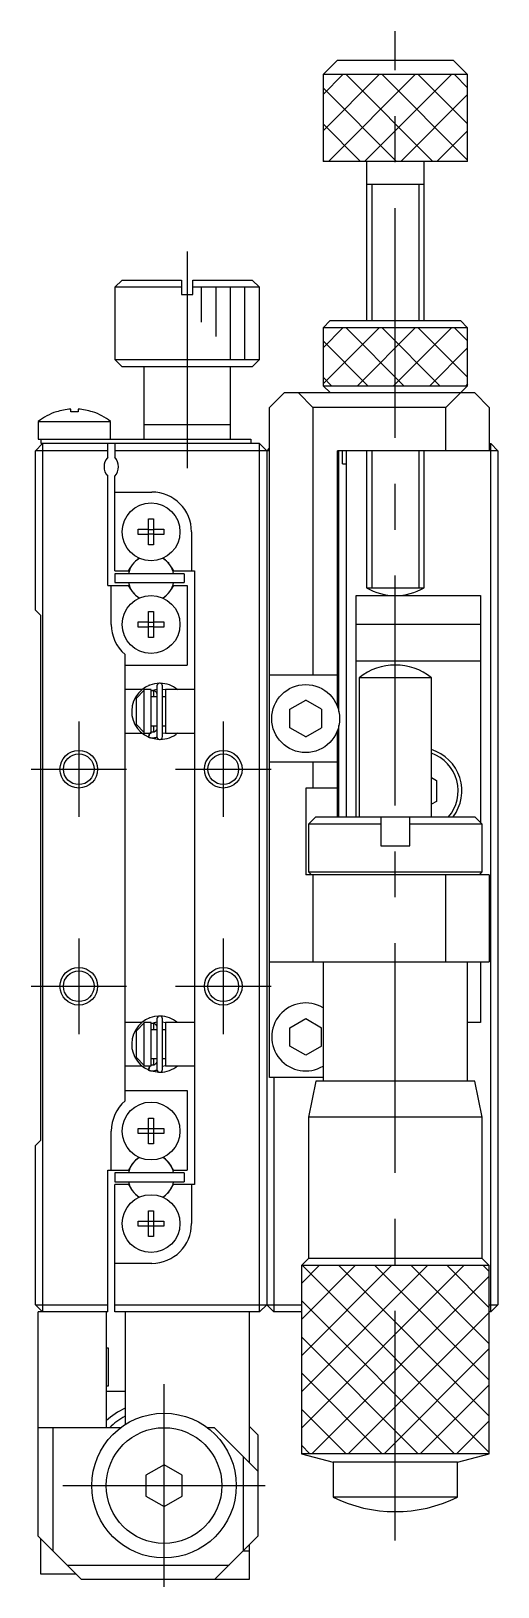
# Model space of a CAD drawing. Extents: x 0 to 420, y -8 to 261.
# Drawn here: x -0.3 to 32, y 90.4 to 197.9 of the extents above; entities that cross this region are included whole.
import ezdxf

# ---------------------------------------------------------------- set-up
doc = ezdxf.new("R2010")
doc.units = 0
doc.header["$LTSCALE"] = 0.5
doc.linetypes.add('CENTER', pattern=[50.8, 31.75, -6.35, 6.35, -6.35])
for name, color, linetype in [('MSM_CENTER', 1, 'CENTER'), ('MSM_CONTINUOUS', 7, 'CONTINUOUS'), ('MSM_NARROW', 5, 'CONTINUOUS')]:
    doc.layers.add(name, color=color, linetype=linetype)

msp = doc.modelspace()

# ---------------------------------------------------------------- linework, layer by layer
at = {"layer": 'MSM_CENTER'}
for p, q in [((24.9, 93.62), (24.9, 197.92)), ((10.5, 182.7), (10.5, 167.72)), ((3, 150.22), (3, 143.62)), ((13, 150.22), (13, 143.62)), ((-0.3, 146.92), (6.3, 146.92)), ((9.7, 146.92), (16.3, 146.92)), ((3, 135.22), (3, 128.62)), ((13, 135.22), (13, 128.62)), ((-0.3, 131.92), (6.3, 131.92)), ((9.7, 131.92), (16.3, 131.92)), ((8.9, 90.42), (8.9, 104.42)), ((1.9, 97.42), (15.9, 97.42))]:
    msp.add_line(p, q, dxfattribs=at)
at = {"layer": 'MSM_CONTINUOUS'}
for p, q in [((20.9, 195.92), (19.9, 194.92)), ((20.9, 195.92), (28.9, 195.92)), ((29.9, 194.92), (28.9, 195.92)), ((29.9, 194.92), (19.9, 194.92)), ((19.9, 194.92), (19.9, 188.92)), ((29.9, 188.92), (29.9, 194.92)), ((19.9, 189.01), (19.99, 188.92)), ((29.9, 188.92), (19.9, 188.92)), ((22.9, 188.92), (22.9, 177.92)), ((26.9, 177.92), (26.9, 188.92)), ((26.9, 187.32), (22.9, 187.32)), ((6, 180.72), (5.5, 180.22)), ((6, 180.72), (10.1, 180.72)), ((10.1, 180.72), (10.1, 179.72)), ((10.9, 180.72), (15, 180.72)), ((10.9, 179.72), (10.9, 180.72)), ((15.5, 180.22), (15, 180.72)), ((10.1, 180.22), (5.5, 180.22)), ((5.5, 180.22), (5.5, 175.22)), ((10.1, 179.72), (10.9, 179.72)), ((15.5, 180.22), (10.9, 180.22)), ((15.5, 175.22), (15.5, 180.22)), ((20.4, 177.92), (19.9, 177.42)), ((29.9, 177.42), (19.9, 177.42)), ((19.9, 177.42), (19.9, 173.42)), ((20.4, 177.92), (29.4, 177.92)), ((29.9, 177.42), (29.4, 177.92)), ((29.9, 173.42), (29.9, 177.42)), ((5.5, 175.22), (6, 174.72)), ((5.5, 175.22), (15.5, 175.22)), ((15, 174.72), (6, 174.72)), ((7.5, 174.72), (7.5, 169.72)), ((13.5, 169.72), (13.5, 174.72)), ((15, 174.72), (15.5, 175.22)), ((19.9, 173.42), (29.9, 173.42)), ((20.41, 172.92), (19.9, 173.42)), ((28.4, 171.92), (29.9, 173.42)), ((16.2, 171.92), (17.2, 172.92)), ((30.4, 172.92), (17.2, 172.92)), ((18.2, 172.92), (19.2, 171.92)), ((30.4, 172.92), (31.4, 171.92)), ((0.2, 170.94), (5.2, 170.94)), ((0.2, 170.94), (0.2, 169.72)), ((1.45, 171.61), (1.45, 171.62)), ((2.44, 171.61), (2.44, 171.8)), ((2.96, 171.61), (2.44, 171.61)), ((2.96, 171.8), (2.96, 171.61)), ((3.95, 171.62), (3.95, 171.61)), ((5.2, 169.72), (5.2, 170.94)), ((16.2, 125.62), (16.2, 171.92)), ((28.4, 171.92), (19.2, 171.92)), ((19.2, 171.92), (19.2, 153.42)), ((28.4, 168.92), (28.4, 171.92)), ((31.4, 171.92), (31.4, 168.92)), ((13.5, 170.72), (7.5, 170.72)), ((0.5, 169.42), (0, 168.92)), ((0, 157.92), (0, 168.92)), ((5, 168.92), (0, 168.92)), ((0.2, 169.72), (14.9, 169.72)), ((0.4, 169.42), (0.4, 169.72)), ((15.5, 169.42), (0.4, 169.42)), ((0.5, 169.42), (0.5, 109.42)), ((5, 168.48), (5, 169.42)), ((5.5, 169.42), (5.5, 168.48)), ((16.2, 168.92), (5.5, 168.92)), ((14.9, 169.72), (14.9, 169.42)), ((15.5, 109.42), (15.5, 169.42)), ((16, 168.92), (15.5, 169.42)), ((16, 168.92), (16.2, 169.12)), ((16, 168.92), (16, 109.92)), ((32, 168.92), (20.9, 168.92)), ((20.9, 151.25), (20.9, 168.92)), ((21, 150.9), (21, 168.92)), ((21.25, 168.02), (21.25, 168.92)), ((21.5, 168.92), (21.5, 143.62)), ((22.9, 168.92), (22.9, 159.46)), ((26.9, 159.46), (26.9, 168.92)), ((26.9, 159.46), (26.9, 168.92)), ((31.4, 169.42), (31.5, 169.42)), ((31.5, 109.42), (31.5, 169.42)), ((32, 168.92), (31.5, 169.42)), ((32, 168.92), (32, 109.92)), ((21.25, 168.02), (21.5, 168.02)), ((5, 159.62), (5, 167.16)), ((5.5, 160.62), (5.5, 167.16)), ((5.5, 166.07), (8.05, 166.07)), ((7.11, 163.5), (7.82, 163.5)), ((7.11, 163.14), (7.11, 163.5)), ((7.82, 163.5), (7.82, 164.21)), ((7.82, 164.21), (8.18, 164.21)), ((7.83, 163.49), (7.82, 163.5)), ((7.83, 163.15), (7.83, 163.49)), ((7.83, 163.49), (8.17, 163.49)), ((8.17, 163.49), (8.18, 163.5)), ((8.17, 163.49), (8.17, 163.15)), ((8.18, 164.21), (8.18, 163.5)), ((8.18, 163.5), (8.89, 163.5)), ((8.89, 163.5), (8.89, 163.14)), ((7.82, 163.14), (7.11, 163.14)), ((7.83, 163.15), (7.82, 163.14)), ((7.82, 162.43), (7.82, 163.14)), ((8.18, 162.43), (7.82, 162.43)), ((8.17, 163.15), (7.83, 163.15)), ((8.17, 163.15), (8.18, 163.14)), ((8.18, 163.14), (8.18, 162.43)), ((8.89, 163.14), (8.18, 163.14)), ((10.8, 163.32), (10.8, 160.62)), ((5.5, 160.62), (6.45, 160.62)), ((10.3, 160.42), (5.5, 160.42)), ((5.5, 160.42), (5.5, 159.82)), ((6.45, 160.62), (6.6, 160.88)), ((9.4, 160.88), (9.55, 160.62)), ((9.55, 160.62), (11, 160.62)), ((10.3, 160.42), (10.3, 159.82)), ((11, 160.62), (11, 118.22)), ((5, 159.62), (6.45, 159.62)), ((5.25, 156.92), (5.25, 159.62)), ((5.5, 159.82), (10.3, 159.82)), ((6.6, 159.36), (6.45, 159.62)), ((9.55, 159.62), (9.4, 159.36)), ((9.55, 159.62), (10.5, 159.62)), ((10.5, 159.62), (10.5, 154.12)), ((22.9, 159.46), (26.9, 159.46)), ((22.2, 158.92), (30.8, 158.92)), ((22.2, 143.62), (22.2, 158.92)), ((30.8, 158.92), (30.8, 143.22)), ((0, 157.92), (0.35, 157.57)), ((0.35, 157.57), (0.35, 121.27)), ((7.11, 156.74), (7.11, 157.1)), ((7.11, 157.1), (7.82, 157.1)), ((7.82, 157.81), (8.18, 157.81)), ((7.82, 157.1), (7.82, 157.81)), ((7.83, 157.09), (7.82, 157.1)), ((7.83, 156.75), (7.83, 157.09)), ((7.83, 157.09), (8.17, 157.09)), ((8.17, 157.09), (8.18, 157.1)), ((8.17, 157.09), (8.17, 156.75)), ((8.18, 157.81), (8.18, 157.1)), ((8.18, 157.1), (8.89, 157.1)), ((8.89, 157.1), (8.89, 156.74)), ((7.82, 156.74), (7.11, 156.74)), ((7.83, 156.75), (7.82, 156.74)), ((7.82, 156.03), (7.82, 156.74)), ((8.18, 156.03), (7.82, 156.03)), ((8.17, 156.75), (7.83, 156.75)), ((8.17, 156.75), (8.18, 156.74)), ((8.89, 156.74), (8.18, 156.74)), ((8.18, 156.74), (8.18, 156.03)), ((30.8, 156.92), (22.2, 156.92)), ((6.2, 124), (6.2, 154.84)), ((6.2, 154.12), (10.5, 154.12)), ((22.2, 154.42), (30.8, 154.42)), ((7.84, 152.71), (7.82, 152.7)), ((7.89, 152.73), (7.84, 152.71)), ((8.4, 152.67), (8.4, 149.17)), ((8.79, 149.17), (8.79, 152.67)), ((20.9, 153.42), (16.2, 153.42)), ((27.4, 153.24), (22.4, 153.24)), ((22.4, 153.24), (22.4, 143.62)), ((27.4, 143.62), (27.4, 153.24)), ((7.36, 152.42), (6.2, 152.42)), ((7, 151.84), (7.5, 152.37)), ((7, 150), (7, 151.84)), ((7.5, 152.42), (7.5, 149.42)), ((8, 152.42), (7.5, 152.42)), ((7.99, 152.35), (8, 152.36)), ((8, 152.36), (8.4, 152.46)), ((8, 149.42), (8, 152.42)), ((8, 152.36), (8.02, 152.36)), ((8.4, 151.92), (8, 151.92)), ((8.02, 152.36), (8.03, 152.37)), ((8.03, 152.37), (8.05, 152.37)), ((8.05, 152.37), (8.06, 152.37)), ((8.06, 152.37), (8.08, 152.37)), ((8.08, 152.37), (8.09, 152.37)), ((8.09, 152.37), (8.11, 152.37)), ((8.11, 152.37), (8.12, 152.37)), ((8.12, 152.37), (8.14, 152.37)), ((8.14, 152.37), (8.15, 152.37)), ((8.15, 152.37), (8.17, 152.37)), ((8.17, 152.37), (8.18, 152.36)), ((8.18, 152.36), (8.2, 152.36)), ((8.2, 151.92), (8.2, 152.36)), ((8.2, 152.36), (8.21, 152.35)), ((8.21, 152.35), (8.22, 152.35)), ((8.22, 152.35), (8.24, 152.34)), ((8.24, 152.34), (8.25, 152.34)), ((8.25, 152.34), (8.26, 152.33)), ((8.26, 152.33), (8.28, 152.32)), ((8.28, 152.32), (8.29, 152.31)), ((8.29, 152.31), (8.3, 152.3)), ((8.3, 152.3), (8.31, 152.29)), ((8.31, 152.29), (8.32, 152.28)), ((8.32, 152.28), (8.33, 152.27)), ((8.33, 152.27), (8.34, 152.26)), ((8.34, 152.26), (8.35, 152.25)), ((8.35, 152.25), (8.36, 152.23)), ((8.36, 152.23), (8.37, 152.22)), ((8.37, 152.22), (8.37, 152.21)), ((8.37, 152.21), (8.38, 152.19)), ((8.38, 152.19), (8.38, 152.18)), ((8.38, 152.18), (8.39, 152.16)), ((8.39, 152.16), (8.39, 152.15)), ((8.39, 152.15), (8.4, 152.14)), ((8.4, 152.14), (8.4, 152.12)), ((8.4, 152.12), (8.4, 152.11)), ((8.4, 152.11), (8.4, 152.09)), ((8.4, 152.09), (8.4, 152.08)), ((8.4, 152.08), (8.4, 152.07)), ((9, 151.92), (8.79, 151.92)), ((8.79, 152.46), (9, 152.42)), ((9, 152.42), (9, 149.42)), ((11, 152.42), (9, 152.42)), ((9, 152.42), (9.01, 152.42)), ((17.6, 151.06), (18.7, 151.69)), ((19.8, 151.06), (18.7, 151.69)), ((17.6, 149.79), (17.6, 151.06)), ((19.8, 151.06), (19.8, 149.79)), ((7.5, 149.48), (7, 150)), ((7.99, 149.49), (7.97, 149.5)), ((8, 149.49), (7.99, 149.49)), ((8, 149.92), (8.4, 149.92)), ((8.01, 149.48), (8, 149.49)), ((8.03, 149.48), (8.01, 149.48)), ((8.04, 149.47), (8.03, 149.48)), ((8.06, 149.47), (8.04, 149.47)), ((8.07, 149.47), (8.06, 149.47)), ((8.08, 149.47), (8.07, 149.47)), ((8.1, 149.47), (8.08, 149.47)), ((8.12, 149.47), (8.1, 149.47)), ((8.13, 149.47), (8.12, 149.47)), ((8.15, 149.47), (8.13, 149.47)), ((8.16, 149.47), (8.15, 149.47)), ((8.17, 149.48), (8.16, 149.47)), ((8.19, 149.48), (8.17, 149.48)), ((8.2, 149.48), (8.19, 149.48)), ((8.2, 149.48), (8.2, 149.92)), ((8.22, 149.49), (8.2, 149.48)), ((8.23, 149.5), (8.22, 149.49)), ((8.24, 149.5), (8.23, 149.5)), ((8.26, 149.51), (8.24, 149.5)), ((8.27, 149.52), (8.26, 149.51)), ((8.28, 149.53), (8.27, 149.52)), ((8.29, 149.54), (8.28, 149.53)), ((8.31, 149.55), (8.29, 149.54)), ((8.32, 149.56), (8.31, 149.55)), ((8.33, 149.57), (8.32, 149.56)), ((8.34, 149.58), (8.33, 149.57)), ((8.35, 149.59), (8.34, 149.58)), ((8.36, 149.62), (8.35, 149.6)), ((8.35, 149.6), (8.35, 149.59)), ((8.37, 149.63), (8.36, 149.62)), ((8.38, 149.64), (8.37, 149.63)), ((8.39, 149.67), (8.38, 149.66)), ((8.38, 149.66), (8.38, 149.64)), ((8.4, 149.7), (8.39, 149.68)), ((8.39, 149.68), (8.39, 149.67)), ((8.4, 149.77), (8.4, 149.76)), ((8.4, 149.76), (8.4, 149.74)), ((8.4, 149.74), (8.4, 149.73)), ((8.4, 149.73), (8.4, 149.71)), ((8.4, 149.71), (8.4, 149.7)), ((8.79, 149.92), (9, 149.92)), ((18.7, 149.15), (17.6, 149.79)), ((18.7, 149.15), (19.8, 149.79)), ((20.9, 143.62), (20.9, 149.59)), ((21, 143.62), (21, 149.94)), ((6.2, 149.42), (7.36, 149.42)), ((7.5, 149.42), (8, 149.42)), ((7.81, 149.15), (7.83, 149.14)), ((7.83, 149.14), (7.89, 149.36)), ((7.84, 149.17), (7.83, 149.16)), ((7.83, 149.16), (7.83, 149.15)), ((7.83, 149.15), (7.83, 149.15)), ((7.83, 149.15), (7.83, 149.14)), ((7.83, 149.14), (7.83, 149.14)), ((7.83, 149.14), (7.83, 149.13)), ((7.83, 149.14), (7.83, 149.14)), ((7.83, 149.13), (7.84, 149.13)), ((7.85, 149.21), (7.84, 149.2)), ((7.84, 149.2), (7.84, 149.19)), ((7.84, 149.19), (7.84, 149.18)), ((7.84, 149.18), (7.84, 149.17)), ((7.84, 149.13), (7.87, 149.12)), ((7.86, 149.24), (7.85, 149.23)), ((7.85, 149.23), (7.85, 149.21)), ((7.87, 149.27), (7.86, 149.25)), ((7.86, 149.25), (7.86, 149.24)), ((7.88, 149.3), (7.87, 149.28)), ((7.87, 149.28), (7.87, 149.27)), ((7.87, 149.12), (7.9, 149.11)), ((7.89, 149.33), (7.88, 149.31)), ((7.88, 149.31), (7.88, 149.3)), ((7.88, 149.11), (8.57, 148.98)), ((7.89, 149.36), (7.92, 149.42)), ((7.9, 149.34), (7.89, 149.33)), ((7.91, 149.37), (7.9, 149.36)), ((7.9, 149.36), (7.9, 149.34)), ((7.9, 149.11), (7.93, 149.1)), ((7.92, 149.38), (7.91, 149.37)), ((7.93, 149.41), (7.92, 149.4)), ((7.92, 149.4), (7.92, 149.38)), ((7.94, 149.42), (7.93, 149.41)), ((7.93, 149.1), (7.96, 149.09)), ((7.96, 149.09), (8, 149.09)), ((8, 149.09), (8.03, 149.08)), ((8.03, 149.08), (8.07, 149.08)), ((8.07, 149.08), (8.1, 149.08)), ((8.1, 149.08), (8.13, 149.08)), ((8.13, 149.08), (8.17, 149.08)), ((8.17, 149.08), (8.2, 149.08)), ((8.2, 149.08), (8.24, 149.09)), ((8.24, 149.09), (8.27, 149.1)), ((8.27, 149.1), (8.3, 149.11)), ((8.3, 149.11), (8.34, 149.12)), ((8.34, 149.12), (8.37, 149.13)), ((8.37, 149.13), (8.4, 149.14)), ((8.4, 149.14), (8.41, 149.15)), ((9, 149.42), (8.79, 149.38)), ((9, 149.42), (11, 149.42)), ((9.01, 149.42), (9, 149.42)), ((16.2, 147.42), (20.9, 147.42)), ((19.2, 147.42), (19.2, 145.62)), ((27.4, 146.34), (27.75, 146.14)), ((18.7, 145.62), (18.7, 139.62)), ((20.9, 145.62), (18.7, 145.62)), ((27.75, 146.14), (27.75, 144.7)), ((27.75, 144.7), (27.4, 144.5)), ((19.4, 143.62), (18.9, 143.12)), ((18.9, 143.12), (18.9, 139.82)), ((23.9, 143.12), (18.9, 143.12)), ((19.4, 143.62), (30.4, 143.62)), ((23.9, 143.62), (23.9, 141.62)), ((25.9, 141.62), (25.9, 143.62)), ((30.9, 143.12), (25.9, 143.12)), ((30.9, 143.12), (30.4, 143.62)), ((30.9, 139.82), (30.9, 143.12)), ((23.9, 141.62), (25.9, 141.62)), ((18.9, 139.82), (30.9, 139.82)), ((18.9, 139.82), (19.1, 139.62)), ((30.7, 139.62), (30.9, 139.82)), ((31.4, 139.62), (18.7, 139.62)), ((19.2, 139.62), (19.2, 133.62)), ((28.4, 133.62), (28.4, 139.62)), ((30.8, 139.72), (30.8, 139.62)), ((31.4, 139.62), (31.4, 133.62)), ((16.2, 133.62), (31.4, 133.62)), ((19.9, 133.62), (19.9, 125.37)), ((29.9, 125.37), (29.9, 133.62)), ((30.8, 133.62), (30.8, 129.42)), ((7.36, 129.42), (6.2, 129.42)), ((7, 128.84), (7.5, 129.37)), ((8, 129.42), (7.5, 129.42)), ((7.5, 129.42), (7.5, 126.42)), ((7.84, 129.71), (7.82, 129.7)), ((7.83, 129.7), (7.83, 129.7)), ((7.89, 129.73), (7.84, 129.71)), ((7.99, 129.35), (8, 129.36)), ((8, 129.36), (8.4, 129.46)), ((8, 126.42), (8, 129.42)), ((8, 129.36), (8.02, 129.36)), ((8.02, 129.36), (8.03, 129.37)), ((8.03, 129.37), (8.05, 129.37)), ((8.05, 129.37), (8.06, 129.37)), ((8.06, 129.37), (8.08, 129.37)), ((8.08, 129.37), (8.09, 129.37)), ((8.09, 129.37), (8.11, 129.37)), ((8.11, 129.37), (8.12, 129.37)), ((8.12, 129.37), (8.14, 129.37)), ((8.14, 129.37), (8.15, 129.37)), ((8.15, 129.37), (8.17, 129.37)), ((8.17, 129.37), (8.18, 129.36)), ((8.18, 129.36), (8.2, 129.36)), ((8.2, 128.92), (8.2, 129.36)), ((8.2, 129.36), (8.21, 129.35)), ((8.21, 129.35), (8.22, 129.35)), ((8.22, 129.35), (8.24, 129.34)), ((8.24, 129.34), (8.25, 129.34)), ((8.25, 129.34), (8.26, 129.33)), ((8.26, 129.33), (8.28, 129.32)), ((8.28, 129.32), (8.29, 129.31)), ((8.29, 129.31), (8.3, 129.3)), ((8.3, 129.3), (8.31, 129.29)), ((8.31, 129.29), (8.32, 129.28)), ((8.32, 129.28), (8.33, 129.27)), ((8.33, 129.27), (8.34, 129.26)), ((8.34, 129.26), (8.35, 129.25)), ((8.35, 129.25), (8.36, 129.23)), ((8.36, 129.23), (8.37, 129.22)), ((8.37, 129.22), (8.37, 129.21)), ((8.37, 129.21), (8.38, 129.19)), ((8.38, 129.19), (8.38, 129.18)), ((8.38, 129.18), (8.39, 129.16)), ((8.39, 129.16), (8.39, 129.15)), ((8.39, 129.15), (8.4, 129.14)), ((8.4, 129.67), (8.4, 126.17)), ((8.4, 129.14), (8.4, 129.12)), ((8.4, 129.12), (8.4, 129.11)), ((8.4, 129.11), (8.4, 129.09)), ((8.4, 129.09), (8.4, 129.08)), ((8.4, 129.08), (8.4, 129.07)), ((8.79, 126.17), (8.79, 129.67)), ((8.79, 129.46), (9, 129.42)), ((11, 129.42), (9, 129.42)), ((9, 129.42), (9.01, 129.42)), ((9, 129.42), (9, 126.42)), ((17.6, 129.06), (18.7, 129.69)), ((17.6, 127.79), (17.6, 129.06)), ((18.7, 129.69), (19.8, 129.06)), ((19.8, 127.79), (19.8, 129.06)), ((30.8, 129.42), (29.9, 129.42)), ((7, 127), (7, 128.84)), ((8.4, 128.92), (8, 128.92)), ((9, 128.92), (8.79, 128.92)), ((7.5, 126.48), (7, 127)), ((8, 126.92), (8.4, 126.92)), ((8.2, 126.48), (8.2, 126.92)), ((8.79, 126.92), (9, 126.92)), ((18.7, 127.15), (17.6, 127.79)), ((19.8, 127.79), (18.7, 127.15)), ((6.2, 126.42), (7.36, 126.42)), ((7.5, 126.42), (8, 126.42)), ((7.81, 126.15), (7.83, 126.13)), ((7.83, 126.14), (7.89, 126.36)), ((7.84, 126.17), (7.83, 126.16)), ((7.83, 126.16), (7.83, 126.15)), ((7.83, 126.15), (7.83, 126.15)), ((7.83, 126.15), (7.83, 126.14)), ((7.83, 126.14), (7.83, 126.14)), ((7.83, 126.14), (7.83, 126.13)), ((7.83, 126.14), (7.83, 126.14)), ((7.83, 126.13), (7.84, 126.13)), ((7.85, 126.21), (7.84, 126.2)), ((7.84, 126.2), (7.84, 126.19)), ((7.84, 126.19), (7.84, 126.18)), ((7.84, 126.18), (7.84, 126.17)), ((7.84, 126.13), (7.87, 126.12)), ((7.86, 126.24), (7.85, 126.23)), ((7.85, 126.23), (7.85, 126.21)), ((7.87, 126.27), (7.86, 126.25)), ((7.86, 126.25), (7.86, 126.24)), ((7.88, 126.3), (7.87, 126.28)), ((7.87, 126.28), (7.87, 126.27)), ((7.87, 126.12), (7.9, 126.11)), ((7.89, 126.33), (7.88, 126.31)), ((7.88, 126.31), (7.88, 126.3)), ((7.88, 126.11), (8.57, 125.98)), ((7.89, 126.36), (7.92, 126.42)), ((7.9, 126.34), (7.89, 126.33)), ((7.91, 126.37), (7.9, 126.36)), ((7.9, 126.36), (7.9, 126.34)), ((7.9, 126.11), (7.93, 126.1)), ((7.92, 126.38), (7.91, 126.37)), ((7.93, 126.41), (7.92, 126.4)), ((7.92, 126.4), (7.92, 126.38)), ((7.94, 126.42), (7.93, 126.41)), ((7.93, 126.1), (7.96, 126.09)), ((7.96, 126.09), (8, 126.09)), ((7.99, 126.49), (7.97, 126.5)), ((8, 126.49), (7.99, 126.49)), ((8.01, 126.48), (8, 126.49)), ((8, 126.09), (8.03, 126.08)), ((8.03, 126.48), (8.01, 126.48)), ((8.04, 126.47), (8.03, 126.48)), ((8.03, 126.08), (8.07, 126.08)), ((8.06, 126.47), (8.04, 126.47)), ((8.07, 126.47), (8.06, 126.47)), ((8.08, 126.47), (8.07, 126.47)), ((8.07, 126.08), (8.1, 126.08)), ((8.1, 126.47), (8.08, 126.47)), ((8.12, 126.47), (8.1, 126.47)), ((8.1, 126.08), (8.13, 126.08)), ((8.13, 126.47), (8.12, 126.47)), ((8.15, 126.47), (8.13, 126.47)), ((8.13, 126.08), (8.17, 126.08)), ((8.16, 126.47), (8.15, 126.47)), ((8.17, 126.48), (8.16, 126.47)), ((8.19, 126.48), (8.17, 126.48)), ((8.17, 126.08), (8.2, 126.08)), ((8.2, 126.48), (8.19, 126.48)), ((8.22, 126.49), (8.2, 126.48)), ((8.2, 126.08), (8.24, 126.09)), ((8.23, 126.5), (8.22, 126.49)), ((8.24, 126.5), (8.23, 126.5)), ((8.26, 126.51), (8.24, 126.5)), ((8.24, 126.09), (8.27, 126.1)), ((8.27, 126.52), (8.26, 126.51)), ((8.28, 126.53), (8.27, 126.52)), ((8.27, 126.1), (8.3, 126.11)), ((8.29, 126.54), (8.28, 126.53)), ((8.31, 126.55), (8.29, 126.54)), ((8.3, 126.11), (8.34, 126.12)), ((8.32, 126.56), (8.31, 126.55)), ((8.33, 126.57), (8.32, 126.56)), ((8.34, 126.58), (8.33, 126.57)), ((8.35, 126.59), (8.34, 126.58)), ((8.34, 126.12), (8.37, 126.13)), ((8.36, 126.62), (8.35, 126.6)), ((8.35, 126.6), (8.35, 126.59)), ((8.37, 126.63), (8.36, 126.62)), ((8.38, 126.64), (8.37, 126.63)), ((8.37, 126.13), (8.4, 126.14)), ((8.39, 126.67), (8.38, 126.66)), ((8.38, 126.66), (8.38, 126.64)), ((8.4, 126.7), (8.39, 126.68)), ((8.39, 126.68), (8.39, 126.67)), ((8.4, 126.77), (8.4, 126.76)), ((8.4, 126.76), (8.4, 126.74)), ((8.4, 126.74), (8.4, 126.73)), ((8.4, 126.73), (8.4, 126.71)), ((8.4, 126.71), (8.4, 126.7)), ((8.4, 126.14), (8.41, 126.15)), ((9, 126.42), (8.79, 126.38)), ((9, 126.42), (11, 126.42)), ((9.01, 126.42), (9, 126.42)), ((6.2, 124.72), (10.5, 124.72)), ((10.5, 124.72), (10.5, 119.22)), ((19.9, 125.62), (16.2, 125.62)), ((16.5, 125.62), (16.5, 109.42)), ((19.4, 125.37), (18.9, 122.87)), ((30.4, 125.37), (19.4, 125.37)), ((30.9, 122.87), (30.4, 125.37)), ((7.82, 122.1), (7.82, 122.81)), ((7.82, 122.81), (8.18, 122.81)), ((8.18, 122.81), (8.18, 122.1)), ((30.9, 122.87), (18.9, 122.87)), ((18.9, 122.87), (18.9, 113.12)), ((30.9, 113.12), (30.9, 122.87)), ((5.25, 119.22), (5.25, 121.92)), ((7.11, 122.1), (7.82, 122.1)), ((7.11, 121.74), (7.11, 122.1)), ((7.82, 121.74), (7.11, 121.74)), ((7.83, 122.09), (7.82, 122.1)), ((7.83, 121.75), (7.82, 121.74)), ((7.82, 121.03), (7.82, 121.74)), ((7.83, 121.75), (7.83, 122.09)), ((7.83, 122.09), (8.17, 122.09)), ((8.17, 121.75), (7.83, 121.75)), ((8.17, 122.09), (8.18, 122.1)), ((8.17, 122.09), (8.17, 121.75)), ((8.17, 121.75), (8.18, 121.74)), ((8.18, 122.1), (8.89, 122.1)), ((8.89, 121.74), (8.18, 121.74)), ((8.18, 121.74), (8.18, 121.03)), ((8.89, 122.1), (8.89, 121.74)), ((0.35, 121.27), (0, 120.92)), ((0, 109.92), (0, 120.92)), ((8.18, 121.03), (7.82, 121.03)), ((6.6, 119.48), (6.45, 119.22)), ((9.55, 119.22), (9.4, 119.48)), ((5, 109.42), (5, 119.22)), ((5, 119.22), (6.45, 119.22)), ((10.3, 119.02), (5.5, 119.02)), ((5.5, 119.02), (5.5, 118.42)), ((5.5, 118.42), (10.3, 118.42)), ((9.55, 119.22), (10.5, 119.22)), ((10.3, 119.02), (10.3, 118.42)), ((5.5, 109.42), (5.5, 118.22)), ((6.45, 118.22), (5.5, 118.22)), ((6.45, 118.22), (6.6, 117.96)), ((9.4, 117.96), (9.55, 118.22)), ((11, 118.22), (9.55, 118.22)), ((10.8, 118.22), (10.8, 115.52)), ((7.82, 115.7), (7.82, 116.41)), ((7.82, 116.41), (8.18, 116.41)), ((8.18, 116.41), (8.18, 115.7)), ((7.11, 115.34), (7.11, 115.7)), ((7.11, 115.7), (7.82, 115.7)), ((7.82, 115.34), (7.11, 115.34)), ((7.83, 115.69), (7.82, 115.7)), ((7.83, 115.35), (7.82, 115.34)), ((7.82, 114.63), (7.82, 115.34)), ((7.83, 115.35), (7.83, 115.69)), ((7.83, 115.69), (8.17, 115.69)), ((8.17, 115.35), (7.83, 115.35)), ((8.17, 115.69), (8.18, 115.7)), ((8.17, 115.69), (8.17, 115.35)), ((8.17, 115.35), (8.18, 115.34)), ((8.18, 115.7), (8.89, 115.7)), ((8.89, 115.34), (8.18, 115.34)), ((8.18, 115.34), (8.18, 114.63)), ((8.89, 115.7), (8.89, 115.34)), ((8.18, 114.63), (7.82, 114.63)), ((18.9, 113.12), (18.4, 112.62)), ((30.9, 113.12), (18.9, 113.12)), ((31.4, 112.62), (30.9, 113.12)), ((8.05, 112.77), (5.5, 112.77)), ((18.4, 112.62), (18.4, 99.62)), ((31.4, 112.62), (18.4, 112.62)), ((31.4, 99.62), (31.4, 112.62)), ((0, 109.92), (5, 109.92)), ((0, 109.92), (0.5, 109.42)), ((5.5, 109.92), (18.4, 109.92)), ((16, 109.92), (15.5, 109.42)), ((16, 109.92), (16.5, 109.42)), ((31.4, 109.92), (32, 109.92)), ((31.5, 109.42), (32, 109.92)), ((0.2, 93.92), (0.2, 109.42)), ((5, 109.42), (0.2, 109.42)), ((4.9, 109.42), (4.9, 101.42)), ((15.5, 109.42), (5.5, 109.42)), ((6.2, 109.42), (6.2, 101.63)), ((14.8, 109.42), (14.8, 99.02)), ((18.4, 109.42), (16.5, 109.42)), ((31.5, 109.42), (31.4, 109.42)), ((5.05, 106.92), (4.9, 106.92)), ((5.05, 104.32), (5.05, 106.92)), ((4.9, 104.32), (5.05, 104.32)), ((6.2, 103.92), (4.9, 103.92)), ((5.9, 101.42), (0.2, 101.42)), ((1.2, 101.42), (1.2, 92.92)), ((12.4, 101.42), (11.9, 101.42)), ((15.4, 98.42), (12.4, 101.42)), ((15.4, 100.92), (14.8, 101.52)), ((15.4, 100.92), (15.4, 93.92)), ((14.4, 92.92), (14.4, 99.42)), ((31.4, 99.62), (18.4, 99.62)), ((18.4, 99.62), (20.6, 99.03)), ((29.2, 99.03), (20.6, 99.03)), ((20.6, 99.03), (20.6, 96.62)), ((29.2, 99.03), (31.4, 99.62)), ((29.2, 96.62), (29.2, 99.03)), ((8.9, 98.86), (7.65, 98.14)), ((7.65, 98.14), (7.65, 96.7)), ((10.15, 98.14), (8.9, 98.86)), ((10.15, 96.7), (10.15, 98.14)), ((7.65, 96.7), (8.9, 95.98)), ((8.9, 95.98), (10.15, 96.7)), ((29.2, 96.62), (20.6, 96.62)), ((0.2, 93.92), (3.2, 90.92)), ((0.35, 93.77), (0.35, 91.32)), ((12.4, 90.92), (15.4, 93.92)), ((14.4, 92.92), (14.8, 92.92)), ((14.8, 93.32), (14.8, 90.92)), ((2.2, 91.92), (13.4, 91.92)), ((0.35, 91.32), (2.8, 91.32)), ((14.8, 90.92), (3.2, 90.92))]:
    msp.add_line(p, q, dxfattribs=at)
for centre, radius in [((8, 163.32), 2), ((8, 156.92), 2), ((18.7, 150.42), 2.35), ((3, 146.92), 1.06), ((13, 146.92), 1.06), ((3, 131.92), 1.06), ((13, 131.92), 1.06), ((8, 121.92), 2), ((8, 115.52), 2), ((8.9, 97.42), 5), ((8.9, 97.42), 4)]:
    msp.add_circle(centre, radius, dxfattribs=at)
for centre, radius, start, end in [((2.7, 167.82), 4, 108.2398, 128.6822), ((2.7, 167.82), 3.99, 93.7348, 108.2232), ((2.7, 167.82), 3.99, 71.7768, 86.2652), ((2.7, 167.82), 4, 51.3178, 71.7602), ((5.75, 167.82), 1, 138.5904, 221.4096), ((4.75, 167.82), 1, 318.5904, 41.4096), ((8.05, 163.32), 2.75, 0, 90), ((8, 160.12), 1.59, 120.4332, 169.1069), ((8.11, 160.01), 1.75, 121.8815, 150), ((8, 160.12), 1.59, 10.8931, 59.5668), ((7.89, 160.01), 1.75, 30, 58.1185), ((8, 160.12), 1.59, 190.893, 239.5667), ((8.11, 160.24), 1.75, 210, 238.1185), ((8, 160.12), 1.59, 300.4333, 349.107), ((7.89, 160.24), 1.75, 301.8815, 330), ((24.9, 162.92), 4, 240, 300), ((8, 156.92), 2.75, 180, 229.1148), ((24.9, 150.12), 4, 51.3178, 128.6822), ((8.6, 150.92), 1.94, 90.7347, 246.8395), ((8.6, 152.67), 0.195, 0, 180), ((8.6, 150.92), 1.94, 50.4691, 89.2862), ((8.6, 149.17), 0.195, 180, 0), ((8.6, 150.93), 1.95, 270.7247, 309.4262), ((26.5, 145.42), 3, 323.1301, 72.5425), ((26.5, 145.42), 2.75, 319.1148, 70.8967), ((18.7, 128.42), 2.35, 59.2936, 300.7064), ((8.6, 127.92), 1.94, 90.7347, 246.8395), ((8.6, 129.67), 0.195, 0, 180), ((8.6, 127.92), 1.94, 50.4691, 89.2862), ((8.6, 126.17), 0.195, 180, 0), ((8.6, 127.93), 1.95, 270.7247, 309.4262), ((8, 121.92), 2.75, 130.8852, 180), ((8, 118.72), 1.59, 120.4332, 169.1069), ((8.11, 118.61), 1.75, 121.8815, 150), ((8, 118.72), 1.59, 10.8931, 59.5668), ((7.89, 118.61), 1.75, 30, 58.1185), ((8, 118.72), 1.59, 190.893, 239.5667), ((8, 118.72), 1.59, 300.4333, 349.107), ((8.11, 118.84), 1.75, 210, 238.1185), ((7.89, 118.84), 1.75, 301.8815, 330), ((8.05, 115.52), 2.75, 270, 0), ((8.9, 97.42), 6, 116.7437, 131.8103), ((8.9, 97.42), 5.5, 119.4004, 133.3418), ((24.9, 105.37), 9.75, 243.8162, 296.1838)]:
    msp.add_arc(centre, radius, start, end, dxfattribs=at)
at = {"layer": 'MSM_NARROW'}
for p, q in [((23.78, 194.92), (19.9, 191.04)), ((21.28, 194.92), (19.9, 193.54)), ((26.28, 194.92), (20.28, 188.92)), ((21.49, 194.92), (27.49, 188.92)), ((28.78, 194.92), (22.78, 188.92)), ((23.99, 194.92), (29.9, 189.01)), ((26.49, 194.92), (29.9, 191.51)), ((28.99, 194.92), (29.9, 194.01)), ((19.9, 194.01), (24.99, 188.92)), ((29.9, 193.54), (25.28, 188.92)), ((19.9, 191.51), (22.49, 188.92)), ((29.9, 191.04), (27.78, 188.92)), ((23.28, 187.32), (23.28, 177.92)), ((26.52, 187.32), (26.52, 177.92)), ((11.5, 177.82), (11.5, 180.22)), ((12.5, 176.82), (12.5, 180.22)), ((13.5, 175.22), (13.5, 180.22)), ((14.5, 175.22), (14.5, 180.22)), ((23.78, 177.42), (19.9, 173.54)), ((21.28, 177.42), (19.9, 176.04)), ((21.49, 177.42), (25.49, 173.42)), ((26.28, 177.42), (22.28, 173.42)), ((23.99, 177.42), (27.99, 173.42)), ((28.78, 177.42), (24.78, 173.42)), ((26.49, 177.42), (29.9, 174.01)), ((28.99, 177.42), (29.9, 176.51)), ((19.9, 176.51), (22.99, 173.42)), ((29.9, 176.04), (27.28, 173.42)), ((19.9, 174.01), (20.49, 173.42)), ((29.9, 173.54), (29.78, 173.42)), ((23.28, 168.92), (23.28, 159.46)), ((26.52, 168.92), (26.52, 159.46)), ((24.63, 112.62), (18.4, 106.39)), ((22.13, 112.62), (18.4, 108.89)), ((29.63, 112.62), (18.4, 101.39)), ((27.13, 112.62), (18.4, 103.89)), ((19.63, 112.62), (18.4, 111.39)), ((18.49, 112.62), (31.4, 99.71)), ((31.4, 111.89), (19.13, 99.62)), ((20.99, 112.62), (31.4, 102.21)), ((23.49, 112.62), (31.4, 104.71)), ((25.99, 112.62), (31.4, 107.21)), ((28.49, 112.62), (31.4, 109.71)), ((30.99, 112.62), (31.4, 112.21)), ((18.4, 110.21), (28.99, 99.62)), ((31.4, 109.39), (21.63, 99.62)), ((18.4, 107.71), (26.49, 99.62)), ((31.4, 106.89), (24.13, 99.62)), ((18.4, 105.21), (23.99, 99.62)), ((31.4, 104.39), (26.63, 99.62)), ((18.4, 102.71), (21.49, 99.62)), ((31.4, 101.89), (29.13, 99.62)), ((18.4, 100.21), (18.99, 99.62))]:
    msp.add_line(p, q, dxfattribs=at)
for centre in [(3, 146.92), (13, 146.92), (3, 131.92), (13, 131.92)]:
    msp.add_circle(centre, 1.3, dxfattribs=at)

doc.saveas('drawing.dxf')
